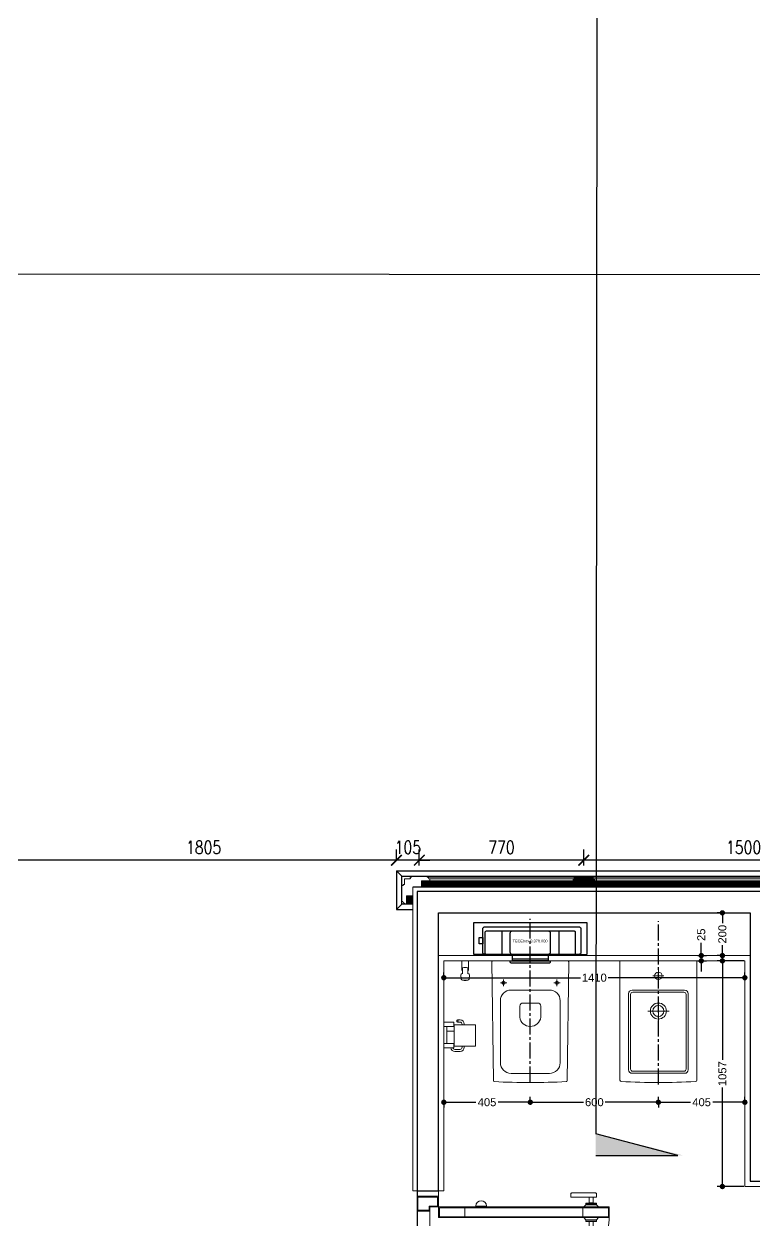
# Model space of a CAD drawing. Header units: inches. Extents: x -20583 to 399182, y -24453 to 525552.
# Drawn here: x 54573 to 57992, y 4810 to 10414 of the extents above; entities that cross this region are included whole.
import ezdxf

# ---------------------------------------------------------------- set-up
doc = ezdxf.new("R2010")
doc.units = ezdxf.units.IN
doc.header["$LTSCALE"] = 1000
doc.header["$MEASUREMENT"] = 0
doc.header["$PDMODE"] = 35
for name, pattern in [('ACAD_ISO04W100', [30, 24, -3, 0, -3]), ('CENTER', [2, 1.25, -0.25, 0.25, -0.25]), ('CENTER2', [1.125, 0.75, -0.125, 0.125, -0.125]), ('HIDDEN2', [0.1875, 0.125, -0.0625])]:
    doc.linetypes.add(name, pattern=pattern)
for name, color, linetype in [('8', 8, 'Continuous'), ('A-ANNO-TXT3', 252, 'Continuous'), ('A-DIM', 9, 'Continuous'), ('A-WALL', 7, 'Continuous'), ('Layer1', 1, 'Continuous'), ('P-SANITARY', 8, 'Continuous')]:
    doc.layers.add(name, color=color, linetype=linetype)
for name, color, linetype, lineweight in [('A-DOOR', 134, 'Continuous', 18), ('A-WALL-TILE', 8, 'Continuous', 9), ('CQ Marble', 6, 'Continuous', 0), ('CQ Sanitary', 253, 'Continuous', 0), ('Sanitary', 253, 'Continuous', 0), ('Wood treillis', 111, 'Continuous', 0)]:
    doc.layers.add(name, color=color, linetype=linetype, lineweight=lineweight)
doc.layers.add('Stone-GRG', color=7, linetype='Continuous', lineweight=0, true_color=0xfff2cc)
doc.styles.add('Annotative', font='arial.ttf')
doc.styles.get("Standard").update_dxf_attribs({"font": 'arial.ttf'})
doc.styles.add('ZZ-Dim All', font='romans.shx', dxfattribs={"width": 0.8})
doc.dimstyles.new('chester 25', dxfattribs={"dimscale": 0.25, "dimtxt": 150, "dimasz": 100, "dimexe": 100, "dimexo": 20, "dimgap": 40, "dimtad": 0, "dimdec": 0, "dimzin": 0, "dimdsep": 46, "dimtxsty": 'Standard', "dimblk": 'DOT', "dimcen": 100, "dimclrd": 1, "dimclre": 1, "dimclrt": 3, "dimadec": 0, "dimazin": 0, "dimtfac": 1, "dimtdec": 0, "dimtofl": 0, "dimtmove": 0, "dimatfit": 3, "dimfxl": 1, "dimtolj": 1, "dimtzin": 0, "dimlwd": -1, "dimarcsym": 0})
doc.dimstyles.new('DIM-100', dxfattribs={"dimscale": 50, "dimtxt": 1.25, "dimasz": 1, "dimexe": 1, "dimexo": 1, "dimgap": 0.6, "dimtad": 1, "dimdec": 0, "dimrnd": 5, "dimdsep": 46, "dimtxsty": 'ZZ-Dim All', "dimblk1": 'ARCHTICK', "dimblk2": 'ARCHTICK', "dimsah": 1, "dimcen": 1, "dimdle": 1, "dimclrd": 256, "dimclre": 8, "dimclrt": 256, "dimazin": 2, "dimtfac": 1, "dimtdec": 0, "dimtix": 1, "dimtmove": 2, "dimatfit": 2, "dimfxl": 0.1, "dimtolj": 1, "dimtzin": 0, "dimlwd": -1, "dimlwe": -1, "dimarcsym": 0})

# ---------------------------------------------------------------- blocks, each defined once
blk = doc.blocks.new('*U120')
for p, q in [((350, 1000), (350, 200)), ((400, 1000), (350, 1000)), ((350, 1000), (400, 1000)), ((354, 996), (354, 204)), ((354, 996), (396, 996)), ((396, 204), (396, 996)), ((400, 200), (400, 1000)), ((400, 1000), (400, 1000)), ((354, 876), (396, 876)), ((350, 200), (400, 200))]:
    blk.add_line(p, q)
at = {"color": 253, "linetype": 'HIDDEN2'}
for p, q in [((380, 160), (-380, 160)), ((-380, 100), (380, 100))]:
    blk.add_line(p, q, dxfattribs=at)
at = {"flags": 128}
for points in [[(396, 876), (354, 876), (354, 996), (396, 996)], [(396, 204), (354, 204), (354, 324), (396, 324)]]:
    blk.add_lwpolyline(points, close=True, dxfattribs=at)
for points in [[(305, 936), (305, 824, -0.414214), (301, 820), (289, 820, -0.414214), (285, 824), (285, 936, -0.414214), (289, 940), (301, 940, -0.414214)], [(445, 936), (445, 824, 0.414214), (449, 820), (461, 820, 0.414214), (465, 824), (465, 936, 0.414214), (461, 940), (449, 940, 0.414214)]]:
    blk.add_lwpolyline(points, format="xyb", close=True)
for points in [[(330.7, 925), (305, 925), (305, 905), (330.7, 905)], [(337, 940), (332, 940), (332, 890), (337, 890)], [(350, 950), (350, 880), (340, 890), (340, 940)], [(400, 950), (400, 880), (410, 890), (410, 940)], [(413, 940), (418, 940), (418, 890), (413, 890)], [(419.3, 925), (445, 925), (445, 905), (419.3, 905)], [(-450, 200), (-400, 200), (-400, 160), (-380, 160), (-380, 100), (-450, 100)], [(-446, 196), (-404, 196), (-404, 156), (-384, 156), (-384, 104), (-446, 104)], [(450, 200), (400, 200), (400, 160), (380, 160), (380, 100), (450, 100)], [(446, 196), (404, 196), (404, 156), (384, 156), (384, 104), (446, 104)]]:
    blk.add_lwpolyline(points, close=True)
at = {"linetype": 'CENTER', "ltscale": 0.4}
blk.add_arc((402.3, 199.4), 802.3, 93.7386, 179.9566, dxfattribs=at)
blk = doc.blocks.new('360x570 wc-flat-1')
for p, q in [((-144774.2, 73703.2), (-144743.9, 73703.2)), ((-144759, 73718.4), (-144759, 73688.1)), ((-144384.9, 73718.2), (-144674.9, 73718.2)), ((-144724.9, 73488.2), (-144724.9, 73668.2)), ((-144334.9, 73488.2), (-144334.9, 73668.2)), ((-144664.3, 73612.2), (-144664.3, 73544.2)), ((-144598.4, 73627.2), (-144649.3, 73627.2)), ((-144598.4, 73529.2), (-144649.3, 73529.2)), ((-144774.2, 73453.2), (-144743.9, 73453.2)), ((-144759, 73438.1), (-144759, 73468.4)), ((-144384.9, 73438.2), (-144674.9, 73438.2))]:
    blk.add_line(p, q)
at = {"flags": 128}
blk.add_lwpolyline([(-144861.8, 73402.2, 0.414214), (-144857.8, 73398.2), (-144856.8, 73398.2), (-144301.4, 73405.7), (-144300.2, 73405.7, 0.39943), (-144296.2, 73409.5, 0.026126), (-144296.2, 73746.9, 0.39943), (-144300.2, 73750.7), (-144301.4, 73750.7), (-144856.8, 73758.2), (-144857.8, 73758.2, 0.414214), (-144861.8, 73754.2)], format="xyb", close=True, dxfattribs=at)
for centre in [(-144759, 73703.2), (-144759, 73453.2)]:
    blk.add_circle(centre, 7.5)
for centre, radius, start, end in [((-144674.9, 73668.2), 50, 90, 180), ((-144384.9, 73668.2), 50, 0, 90), ((-144649.3, 73612.2), 15, 90, 180), ((-144603.6, 73578.2), 49.3, 276.0722, 83.9278), ((-144649.3, 73544.2), 15, 180, 270), ((-144674.9, 73488.2), 50, 180, 270), ((-144384.9, 73488.2), 50, 270, 0)]:
    blk.add_arc(centre, radius, start, end)
blk = doc.blocks.new('360x570 bidet-flat-1')
for p, q in [((-142282.1, 71838.4), (-142282.1, 72084.4)), ((-142272.1, 71841.4), (-142272.1, 72081.4)), ((-141909.1, 72101.4), (-142265.1, 72101.4)), ((-141912.1, 72091.4), (-142262.1, 72091.4)), ((-141902.1, 71841.4), (-141902.1, 72081.4)), ((-141892.1, 71838.4), (-141892.1, 72084.4)), ((-141909.1, 71821.4), (-142265.1, 71821.4)), ((-141912.1, 71831.4), (-142262.1, 71831.4))]:
    blk.add_line(p, q)
at = {"ltscale": 30}
for p, q in [((-142375, 71961.4), (-142323, 71961.4)), ((-142349, 71935.4), (-142349, 71987.4)), ((-142133.2, 71961.4), (-142233.2, 71961.4)), ((-142184, 71912.2), (-142184, 72011.6))]:
    blk.add_line(p, q, dxfattribs=at)
at = {"flags": 128}
blk.add_lwpolyline([(-142419, 71781.4), (-141860.6, 71781.4, 0.399035), (-141853.6, 71788.1, 0.026808), (-141853.6, 72134.8, 0.399035), (-141860.6, 72141.4), (-142419, 72141.4)], format="xyb", close=True, dxfattribs=at)
for centre, radius in [((-142349, 71961.4), 17.5), ((-142184, 71961.4), 37.5), ((-142184, 71961.4), 26)]:
    blk.add_circle(centre, radius)
for centre, radius, start, end in [((-142265.1, 72084.4), 17, 90, 180), ((-142262.1, 72081.4), 10, 90, 180), ((-141912.1, 72081.4), 10, 0, 90), ((-141909.1, 72084.4), 17, 0, 90), ((-142265.1, 71838.4), 17, 180, 270), ((-142262.1, 71841.4), 10, 180, 270), ((-141912.1, 71841.4), 10, 270, 0), ((-141909.1, 71838.4), 17, 270, 0)]:
    blk.add_arc(centre, radius, start, end)
blk = doc.blocks.new('_Dot')
at = {"color": 0, "linetype": 'ByBlock', "lineweight": -2}
blk.add_line((-0.5, 0), (-1, 0), dxfattribs=at)
at = {"color": 0, "linetype": 'ByBlock', "const_width": 0.5}
blk.add_lwpolyline([(-0.25, 0, 1), (0.25, 0, 1)], format="xyb", close=True, dxfattribs=at)
blk = doc.blocks.new('*D408')
at = {"layer": '8', "color": 1, "lineweight": -2, "transparency": 16777216}
for p, q in [((56539.3, 5950.5), (56539.3, 5970.6)), ((57949.3, 5950.6), (57949.3, 5970.6))]:
    blk.add_line(p, q, dxfattribs=at)
at = {"layer": '8', "color": 1, "transparency": 16777216}
for p, q in [((56564.3, 5945.6), (57180.2, 5945.6)), ((57924.3, 5945.6), (57308.5, 5945.6))]:
    blk.add_line(p, q, dxfattribs=at)
at = {"layer": 'Defpoints', "color": 0, "transparency": 16777216}
for p in [(56539.3, 5945.5), (57949.3, 5945.6, 0), (57949.3, 5945.6)]:
    blk.add_point(p, dxfattribs=at)
at = {"layer": '8', "color": 1, "transparency": 16777216, "xscale": 25, "yscale": 25, "zscale": 25, "rotation": 180}
blk.add_blockref('_Dot', (56539.3, 5945.6), dxfattribs=at)
at = {"layer": '8', "color": 1, "transparency": 16777216, "xscale": 25, "yscale": 25, "zscale": 25}
blk.add_blockref('_Dot', (57949.3, 5945.6), dxfattribs=at)
at = {"layer": '8', "color": 3, "transparency": 16777216, "insert": (57244.3, 5945.6), "char_height": 37.5, "attachment_point": 5}
blk.add_mtext('\\A1;1410', dxfattribs=at)
blk = doc.blocks.new('*D409')
at = {"layer": '8', "color": 1, "lineweight": -2, "transparency": 16777216}
for p, q in [((56944.3, 5367.1), (56944.3, 5387.1)), ((57544.3, 5367.1), (57544.3, 5387.1))]:
    blk.add_line(p, q, dxfattribs=at)
at = {"layer": '8', "color": 1, "transparency": 16777216}
for p, q in [((56969.3, 5362.1), (57192.9, 5362.1)), ((57519.3, 5362.1), (57295.8, 5362.1))]:
    blk.add_line(p, q, dxfattribs=at)
at = {"layer": 'Defpoints', "color": 0, "transparency": 16777216}
for p in [(56944.3, 5362.1), (57544.3, 5362.1), (57544.3, 5362.1)]:
    blk.add_point(p, dxfattribs=at)
at = {"layer": '8', "color": 1, "transparency": 16777216, "xscale": 25, "yscale": 25, "zscale": 25, "rotation": 180}
blk.add_blockref('_Dot', (56944.3, 5362.1), dxfattribs=at)
at = {"layer": '8', "color": 1, "transparency": 16777216, "xscale": 25, "yscale": 25, "zscale": 25}
blk.add_blockref('_Dot', (57544.3, 5362.1), dxfattribs=at)
at = {"layer": '8', "color": 3, "transparency": 16777216, "insert": (57244.3, 5362.1), "char_height": 37.5, "attachment_point": 5}
blk.add_mtext('\\A1;600', dxfattribs=at)
blk = doc.blocks.new('WC paper holder')
at = {"layer": 'CQ Sanitary'}
for p, q in [((9823.6, 5747.5, 0), (9811.1, 5747.5, 0)), ((9823.6, 5737.5, 0), (9811.1, 5737.5, 0)), ((9833.6, 5725, 0), (9833.6, 5727.7, 0)), ((9843.6, 5725, 0), (9843.6, 5727.9, 0)), ((9761.7, 5694.4, 0), (9796.6, 5694.4, 0)), ((9823.6, 5610, 0), (9799.6, 5610, 0)), ((9833.6, 5619.7, 0), (9833.6, 5625, 0)), ((9843.6, 5619.7, 0), (9843.6, 5625, 0)), ((9823.6, 5600, 0), (9799.6, 5600, 0))]:
    blk.add_line(p, q, dxfattribs=at)
at = {"layer": 'CQ Sanitary', "elevation": 0}
for points in [[(9794.6, 5717.3), (9747.6, 5717.3), (9747.6, 5736.8), (9794.6, 5736.8)], [(9796.6, 5625), (9896.6, 5625), (9896.6, 5725), (9796.6, 5725)], [(9794.6, 5636.7), (9747.6, 5636.7), (9747.6, 5617.2), (9794.6, 5617.2)]]:
    blk.add_lwpolyline(points, close=True, dxfattribs=at)
for points in [[(9761.7, 5717.3), (9761.7, 5636.7)], [(9761.7, 5717.3), (9761.7, 5715.3)]]:
    blk.add_lwpolyline(points, dxfattribs=at)
at = {"layer": 'CQ Sanitary'}
for centre, radius, start, end in [((9823.6, 5727.5, 0), 20, 0, 90), ((9823.6, 5727.5, 0), 10, 0, 90), ((9799.6, 5620, 0), 20, 188.1629, 270), ((9799.6, 5620, 0), 10, 196.4976, 270), ((9823.6, 5620, 0), 10, 270, 0), ((9823.6, 5620, 0), 20, 270, 0)]:
    blk.add_arc(centre, radius, start, end, dxfattribs=at)
blk.add_ellipse((9811.1, 5742.5, 0), major_axis=(0, 5), ratio=0.599997, dxfattribs=at)
blk = doc.blocks.new('*D397')
at = {"layer": '8', "color": 1, "lineweight": -2, "transparency": 16777216}
for p, q in [((56944.3, 5367.1), (56944.3, 5387.1)), ((56539.4, 5357.1), (56539.4, 5337.1))]:
    blk.add_line(p, q, dxfattribs=at)
at = {"layer": '8', "color": 1, "transparency": 16777216}
for p, q in [((56564.4, 5362.1), (56689.5, 5362.1)), ((56919.3, 5362.1), (56794.2, 5362.1))]:
    blk.add_line(p, q, dxfattribs=at)
at = {"layer": 'Defpoints', "color": 0, "transparency": 16777216}
for p in [(56539.4, 5362.1, 0), (56539.4, 5362.1), (56944.3, 5362.1, 0)]:
    blk.add_point(p, dxfattribs=at)
at = {"layer": '8', "color": 1, "transparency": 16777216, "xscale": 25, "yscale": 25, "zscale": 25, "rotation": 180}
blk.add_blockref('_Dot', (56539.4, 5362.1), dxfattribs=at)
at = {"layer": '8', "color": 1, "transparency": 16777216, "xscale": 25, "yscale": 25, "zscale": 25}
blk.add_blockref('_Dot', (56944.3, 5362.1), dxfattribs=at)
at = {"layer": '8', "color": 3, "transparency": 16777216, "insert": (56741.8, 5362.1), "char_height": 37.5, "attachment_point": 5}
blk.add_mtext('\\A1;405', dxfattribs=at)
blk = doc.blocks.new('*D417')
at = {"layer": '8', "color": 1, "lineweight": -2, "transparency": 16777216}
for p, q in [((57844.8, 6249.5), (57819.1, 6249.5)), ((57844.8, 6049.4), (57819.1, 6049.4))]:
    blk.add_line(p, q, dxfattribs=at)
at = {"layer": '8', "color": 1, "transparency": 16777216}
for p, q in [((57844.1, 6224.5), (57844.1, 6201.2)), ((57844.1, 6074.4), (57844.1, 6097.8))]:
    blk.add_line(p, q, dxfattribs=at)
at = {"layer": 'Defpoints', "color": 0, "transparency": 16777216}
for p in [(57844.1, 6249.5), (57849.8, 6249.5, 0), (57849.8, 6049.4, 0)]:
    blk.add_point(p, dxfattribs=at)
at = {"layer": '8', "color": 1, "transparency": 16777216, "xscale": 25, "yscale": 25, "zscale": 25}
for p, rotation in [((57844.1, 6249.5), 90), ((57844.1, 6049.4), 270)]:
    blk.add_blockref('_Dot', p, dxfattribs=dict(at, rotation=rotation))
at = {"layer": '8', "color": 3, "transparency": 16777216, "insert": (57844.1, 6149.5), "char_height": 37.5, "attachment_point": 5, "rotation": 90}
blk.add_mtext('\\A1;200', dxfattribs=at)
blk = doc.blocks.new('HG-bidette ablution spray 32129000 top')
at = {"color": 0, "linetype": 'Continuous'}
for points in [[(-58.3, -15.5), (-73.3, -15.5), (-73.3, -58.8, 0.230942), (-70.3, -65)], [(-58.3, -46.2, 0.078892), (-69.6, -48, 0.156844), (-70.3, -48.8), (-70.3, -74.4)], [(-58.3, -15.5), (-43.3, -15.5), (-43.3, -58.8, -0.230942), (-46.3, -65)], [(-58.3, -46.2, -0.078892), (-47, -48, -0.156844), (-46.3, -48.8), (-46.3, -74.4)], [(-58.3, -106.6, -0.081202), (-73.9, -104.1, -0.215294), (-76.3, -101.6), (-78.2, -80.3, -0.311261), (-75, -76), (-75, -76, -0.06943), (-69.7, -74.3), (-69.7, -74.3)], [(-76.9, -94.9), (-76.4, -101.9, 0.258672), (-73.9, -104.7, 0.081315), (-58.3, -107.2, 0.081315)], [(-58.3, -106.6, 0.081202), (-42.7, -104.1, 0.215294), (-40.3, -101.6), (-38.4, -80.3, 0.311261), (-41.6, -76), (-41.6, -76, 0.06943), (-46.9, -74.3), (-46.9, -74.3)], [(-39.7, -94.9), (-40.3, -101.9, -0.258672), (-42.7, -104.7, -0.081315), (-58.3, -107.2, -0.081315)]]:
    blk.add_lwpolyline(points, format="xyb", dxfattribs=at)
blk = doc.blocks.new('TECEbox')
for p, q in [((4538.6, -203.9), (4538.6, -313.9)), ((4806.4, -203.9), (4806.4, -313.9)), ((4467, -313.9), (4407.5, -313.9)), ((4589, -333.9), (4756, -333.9)), ((4900, -313.9), (4937.5, -313.9))]:
    blk.add_line(p, q)
blk.add_lwpolyline([(4407.5, -313.9), (4407.5, -163.9), (4937.5, -163.9), (4937.5, -313.9)])
for points in [[(4450.3, -303.9), (4450.3, -193.9, -0.414214), (4460.3, -183.9), (4900, -183.9, -0.414214), (4910, -193.9), (4910, -303.9, -0.414214), (4900, -313.9), (4460.3, -313.9, -0.414214)], [(4467, -203.9), (4878.1, -203.9, -0.414214), (4883.1, -208.9), (4883.1, -308.9, -0.414214), (4878.1, -313.9), (4467, -313.9, -0.414214), (4462, -308.9), (4462, -208.9, -0.414214)], [(4589, -203.9), (4756, -203.9, -0.414214), (4766, -213.9), (4766, -303.9, -0.414214), (4756, -313.9), (4589, -313.9, -0.414214), (4579, -303.9), (4579, -213.9, -0.414214)], [(4579, -349.9), (4579, -343.9), (4766, -343.9), (4766, -349.9, -0.414214), (4762, -353.9), (4583, -353.9, -0.414214)]]:
    blk.add_lwpolyline(points, format="xyb", close=True)
for points in [[(4433.3, -235.1), (4450.3, -235.1), (4450.3, -264.6), (4433.3, -264.6)], [(4589, -313.9), (4756, -313.9), (4756, -343.9), (4589, -343.9)]]:
    blk.add_lwpolyline(points, close=True)
at = {"insert": (4572.9, -244.6), "char_height": 13, "attachment_point": 1, "style": 'Annotative'}
blk.add_mtext_dynamic_manual_height_columns('\\pxqc,t9;TECEbox 9.370.000', width=197.506, gutter_width=12.5, heights=[0], dxfattribs=at)
blk = doc.blocks.new('*D401')
at = {"layer": '8', "color": 1, "lineweight": -2, "transparency": 16777216}
for p, q in [((57949.3, 5367.1), (57949.3, 5387.1)), ((57544.3, 5357.1), (57544.3, 5337.1))]:
    blk.add_line(p, q, dxfattribs=at)
at = {"layer": '8', "color": 1, "transparency": 16777216}
for p, q in [((57569.3, 5362.1), (57694.5, 5362.1)), ((57924.3, 5362.1), (57799.2, 5362.1))]:
    blk.add_line(p, q, dxfattribs=at)
at = {"layer": 'Defpoints', "color": 0, "transparency": 16777216}
for p in [(57544.3, 5362.1, 0), (57544.3, 5362.1), (57949.3, 5362.1, 0)]:
    blk.add_point(p, dxfattribs=at)
at = {"layer": '8', "color": 1, "transparency": 16777216, "xscale": 25, "yscale": 25, "zscale": 25, "rotation": 180}
blk.add_blockref('_Dot', (57544.3, 5362.1), dxfattribs=at)
at = {"layer": '8', "color": 1, "transparency": 16777216, "xscale": 25, "yscale": 25, "zscale": 25}
blk.add_blockref('_Dot', (57949.3, 5362.1), dxfattribs=at)
at = {"layer": '8', "color": 3, "transparency": 16777216, "insert": (57746.8, 5362.1), "char_height": 37.5, "attachment_point": 5}
blk.add_mtext('\\A1;405', dxfattribs=at)
blk = doc.blocks.new('*D424')
at = {"layer": '8', "color": 1, "lineweight": -2, "transparency": 16777216}
for p, q in [((57944.3, 6024.5), (57819.1, 6024.5)), ((57944.3, 4967.3), (57819.1, 4967.3))]:
    blk.add_line(p, q, dxfattribs=at)
at = {"layer": '8', "color": 1, "transparency": 16777216}
for p, q in [((57844.1, 5999.5), (57844.1, 5560.1)), ((57844.1, 4992.3), (57844.1, 5431.6))]:
    blk.add_line(p, q, dxfattribs=at)
at = {"layer": 'Defpoints', "color": 0, "transparency": 16777216}
for p in [(57844.1, 6024.5), (57949.3, 6024.5, 0), (57949.3, 4967.3, 0)]:
    blk.add_point(p, dxfattribs=at)
at = {"layer": '8', "color": 1, "transparency": 16777216, "xscale": 25, "yscale": 25, "zscale": 25}
for p, rotation in [((57844.1, 6024.5), 90), ((57844.1, 4967.3), 270)]:
    blk.add_blockref('_Dot', p, dxfattribs=dict(at, rotation=rotation))
at = {"layer": '8', "color": 3, "transparency": 16777216, "insert": (57844.1, 5495.9), "char_height": 37.5, "attachment_point": 5, "rotation": 90}
blk.add_mtext('\\A1;1057', dxfattribs=at)
blk = doc.blocks.new('*D403')
at = {"layer": '8', "color": 1, "transparency": 16777216}
for p, q in [((57745.3, 6074.4), (57745.3, 6109.4)), ((57745.3, 5999.5), (57745.3, 5974.5))]:
    blk.add_line(p, q, dxfattribs=at)
at = {"layer": '8', "color": 1, "lineweight": -2, "transparency": 16777216}
for p, q in [((57728.7, 6049.4), (57770.3, 6049.4)), ((57728.7, 6024.5), (57770.3, 6024.5))]:
    blk.add_line(p, q, dxfattribs=at)
at = {"layer": 'Defpoints', "color": 0, "transparency": 16777216}
for p in [(57723.7, 6049.4, 0), (57723.7, 6024.5), (57745.3, 6024.5)]:
    blk.add_point(p, dxfattribs=at)
at = {"layer": '8', "color": 1, "transparency": 16777216, "xscale": 25, "yscale": 25, "zscale": 25}
for p, rotation in [((57745.3, 6049.4), 270), ((57745.3, 6024.5), 90)]:
    blk.add_blockref('_Dot', p, dxfattribs=dict(at, rotation=rotation))
at = {"layer": '8', "color": 3, "transparency": 16777216, "insert": (57745.3, 6146.8), "char_height": 37.5, "attachment_point": 5, "rotation": 90}
blk.add_mtext('\\A1;25', dxfattribs=at)
blk = doc.blocks.new('A$Caa2408ac')
at = {"layer": 'Wood treillis', "color": 0, "lineweight": -2}
for p, q in [((5, 151.1), (0, 151.1)), ((0, 151.1), (0, 141.1)), ((0, 141.1), (40, 141.1)), ((87.5, 163.6), (12.5, 163.6)), ((12.5, 163.6), (12.5, 158.6)), ((40, 141.1), (40, 111.9)), ((87.5, 158.6), (87.5, 163.6)), ((100, 151.1), (95, 151.1)), ((119.3, 151.1), (100, 151.1)), ((100, 151.1), (100, 151.1)), ((119.3, 151.1), (119.3, 131.8)), ((119.3, 131.8), (119.3, 131.8)), ((119.3, 131.8), (119.3, 126.8)), ((126.8, 119.3), (131.8, 119.3)), ((131.8, 119.3), (131.8, 44.3)), ((40, 111.9), (80.1, 111.9)), ((80.1, 71.8), (80.1, 111.9)), ((109.3, 71.8), (80.1, 71.8)), ((109.3, 31.8), (109.3, 71.8)), ((119.3, 31.8), (109.3, 31.8)), ((119.3, 36.8), (119.3, 31.8)), ((131.8, 44.3), (126.8, 44.3))]:
    blk.add_line(p, q, dxfattribs=at)
for centre, start, end in [((12.5, 151.1), 90, 180), ((87.5, 151.1), 360, 90), ((119.3, 119.3), 360, 90), ((119.3, 44.3), 270, 0)]:
    blk.add_arc(centre, 7.5, start, end, dxfattribs=at)
blk = doc.blocks.new('A$C034da7a2')
at = {"layer": 'Wood treillis', "color": 0, "lineweight": -2, "elevation": 0}
for points in [[(50, 51.7), (12.5, 51.7), (12.5, 46.7, 0.414214), (5, 39.2), (0, 39.2), (0, 29.2), (40, 29.2), (40, 0), (50, 0)], [(50, 51.7), (87.5, 51.7), (87.5, 46.7, -0.414214), (95, 39.2), (100, 39.2), (100, 29.2), (60, 29.2), (60, 0), (50, 0)]]:
    blk.add_lwpolyline(points, format="xyb", dxfattribs=at)
blk = doc.blocks.new('_ARCHTICK')
at = {"color": 0, "linetype": 'ByBlock', "const_width": 0.15}
blk.add_lwpolyline([(-0.5, -0.5), (0.5, 0.5)], dxfattribs=at)
blk = doc.blocks.new('*D431')
at = {"layer": 'A-DIM', "color": 8, "linetype": 'HIDDEN2', "transparency": 16777216}
for p, q in [((57194.5, 6471.3), (57194.5, 6546.1)), ((58692.8, 6471.3), (58692.8, 6546.1))]:
    blk.add_line(p, q, dxfattribs=at)
at = {"layer": 'A-DIM', "transparency": 16777216}
blk.add_line((58742.8, 6496.1), (57144.5, 6496.1), dxfattribs=at)
at = {"layer": 'Defpoints', "color": 0, "transparency": 16777216}
for p in [(57194.5, 6496.1), (57194.5, 6421.3), (58692.8, 6421.3, 0)]:
    blk.add_point(p, dxfattribs=at)
at = {"layer": 'A-DIM', "transparency": 16777216, "xscale": 50, "yscale": 50, "zscale": 50, "rotation": 180}
blk.add_blockref('_ARCHTICK', (57194.5, 6496.1), dxfattribs=at)
at = {"layer": 'A-DIM', "transparency": 16777216, "xscale": 50, "yscale": 50, "zscale": 50}
blk.add_blockref('_ARCHTICK', (58692.8, 6496.1), dxfattribs=at)
at = {"layer": 'A-DIM', "color": 3, "transparency": 16777216, "insert": (57943.6, 6556.1), "char_height": 60, "attachment_point": 5, "style": 'ZZ-Dim All'}
blk.add_mtext('\\A1;1500', dxfattribs=at)
blk = doc.blocks.new('*D432')
at = {"layer": 'A-DIM', "color": 8, "linetype": 'HIDDEN2', "transparency": 16777216}
for p, q in [((56424.5, 6471.2), (56424.5, 6546.1)), ((57194.5, 6471.3), (57194.5, 6546.1))]:
    blk.add_line(p, q, dxfattribs=at)
at = {"layer": 'A-DIM', "transparency": 16777216}
blk.add_line((57244.5, 6496.1), (56374.5, 6496.1), dxfattribs=at)
at = {"layer": 'Defpoints', "color": 0, "transparency": 16777216}
for p in [(56424.5, 6496.1), (56424.5, 6421.2), (57194.5, 6421.3)]:
    blk.add_point(p, dxfattribs=at)
at = {"layer": 'A-DIM', "transparency": 16777216, "xscale": 50, "yscale": 50, "zscale": 50, "rotation": 180}
blk.add_blockref('_ARCHTICK', (56424.5, 6496.1), dxfattribs=at)
at = {"layer": 'A-DIM', "transparency": 16777216, "xscale": 50, "yscale": 50, "zscale": 50}
blk.add_blockref('_ARCHTICK', (57194.5, 6496.1), dxfattribs=at)
at = {"layer": 'A-DIM', "color": 3, "transparency": 16777216, "insert": (56809.5, 6556.1), "char_height": 60, "attachment_point": 5, "style": 'ZZ-Dim All'}
blk.add_mtext('\\A1;770', dxfattribs=at)
blk = doc.blocks.new('*D433')
at = {"layer": 'A-DIM', "color": 8, "linetype": 'HIDDEN2', "transparency": 16777216}
for p, q in [((56317.7, 6496.2), (56317.7, 6546.1)), ((56424.5, 6471.2), (56424.5, 6546.1))]:
    blk.add_line(p, q, dxfattribs=at)
at = {"layer": 'A-DIM', "transparency": 16777216}
for p, q in [((56317.7, 6496.1), (56267.7, 6496.1)), ((56424.5, 6496.1), (56317.7, 6496.1)), ((56424.5, 6496.1), (56474.5, 6496.1))]:
    blk.add_line(p, q, dxfattribs=at)
at = {"layer": 'Defpoints', "color": 0, "transparency": 16777216}
for p in [(56317.7, 6496.1), (56317.7, 6446.2), (56424.5, 6421.2)]:
    blk.add_point(p, dxfattribs=at)
at = {"layer": 'A-DIM', "transparency": 16777216, "xscale": 50, "yscale": 50, "zscale": 50}
blk.add_blockref('_ARCHTICK', (56317.7, 6496.1), dxfattribs=at)
at = {"layer": 'A-DIM', "transparency": 16777216, "xscale": 50, "yscale": 50, "zscale": 50, "rotation": 180}
blk.add_blockref('_ARCHTICK', (56424.5, 6496.1), dxfattribs=at)
at = {"layer": 'A-DIM', "color": 3, "transparency": 16777216, "insert": (56371.1, 6556.1), "char_height": 60, "attachment_point": 5, "style": 'ZZ-Dim All'}
blk.add_mtext('\\A1;105', dxfattribs=at)
blk = doc.blocks.new('*D434')
at = {"layer": 'A-DIM', "color": 8, "linetype": 'HIDDEN2', "transparency": 16777216}
for p, q in [((54511.1, 6496.2), (54511.1, 6546.1)), ((56317.7, 6496.2), (56317.7, 6546.1))]:
    blk.add_line(p, q, dxfattribs=at)
at = {"layer": 'A-DIM', "transparency": 16777216}
blk.add_line((56367.7, 6496.1), (54461.1, 6496.1), dxfattribs=at)
at = {"layer": 'Defpoints', "color": 0, "transparency": 16777216}
for p in [(54511.1, 6496.1), (54511.1, 6446.2), (56317.7, 6446.2)]:
    blk.add_point(p, dxfattribs=at)
at = {"layer": 'A-DIM', "transparency": 16777216, "xscale": 50, "yscale": 50, "zscale": 50, "rotation": 180}
blk.add_blockref('_ARCHTICK', (54511.1, 6496.1), dxfattribs=at)
at = {"layer": 'A-DIM', "transparency": 16777216, "xscale": 50, "yscale": 50, "zscale": 50}
blk.add_blockref('_ARCHTICK', (56317.7, 6496.1), dxfattribs=at)
at = {"layer": 'A-DIM', "color": 3, "transparency": 16777216, "insert": (55414.4, 6556.1), "char_height": 60, "attachment_point": 5, "style": 'ZZ-Dim All'}
blk.add_mtext('\\A1;1805', dxfattribs=at)

msp = doc.modelspace()

# ---------------------------------------------------------------- hatches: boundary and pattern name
at = {"layer": 'Layer1'}
msp.add_hatch(color=256, dxfattribs=at).paths.add_polyline_path([(57659.2, 5113.4), (57251.2, 5214.6), (57251.2, 5113.4)])
at = {"layer": 'Stone-GRG', "lineweight": 0}
h = msp.add_hatch(dxfattribs=at)
h.set_pattern_fill('ANSI31', color=253, scale=20)
h.set_pattern_definition([(45, (46791.7163, 0), (-1.76776695, 1.76776695), [])])
edge = h.paths.add_edge_path()
edge.add_line((59537.6, 7928.6), (59537.6, 7966.1))
edge.add_line((59537.6, 7966.1), (59542.6, 7966.1))
edge.add_arc((59550.1, 7966.1), 7.5, 90.0004, 180.0004, ccw=False)
edge.add_line((59550.1, 7973.6), (59550.1, 7978.6))
edge.add_line((59550.1, 7978.6), (59560.1, 7978.6))
edge.add_line((59560.1, 7978.6), (59560.1, 7938.6))
edge.add_line((59560.1, 7938.6), (59589.3, 7938.6))
edge.add_line((59589.3, 7938.6), (59589.3, 7928.6))
edge = h.paths.add_edge_path()
edge.add_line((59537.6, 7928.6), (59537.6, 7891.1))
edge.add_line((59537.6, 7891.1), (59542.6, 7891.1))
edge.add_arc((59550.1, 7891.1), 7.5, 179.9996, 269.9996)
edge.add_line((59550.1, 7883.6), (59550.1, 7878.6))
edge.add_line((59550.1, 7878.6), (59560.1, 7878.6))
edge.add_line((59560.1, 7878.6), (59560.1, 7918.6))
edge.add_line((59560.1, 7918.6), (59589.3, 7918.6))
edge.add_line((59589.3, 7918.6), (59589.3, 7928.6))
h.paths.add_polyline_path([(59560.1, 6506.1), (59589.3, 6506.1), (59589.3, 7918.6), (59560.1, 7918.6)])
edge = h.paths.add_edge_path()
edge.add_line((59452.8, 6369.5), (59452.8, 6398.8))
edge.add_line((59452.8, 6398.8), (59412.8, 6398.8))
edge.add_line((59412.8, 6398.8), (59412.8, 6408.8))
edge.add_line((59412.8, 6408.8), (59417.8, 6408.8))
edge.add_arc((59425.3, 6408.8), 7.5, 90, 180, ccw=False)
edge.add_line((59425.3, 6416.3), (59425.3, 6421.3))
edge.add_line((59425.3, 6421.3), (59500.3, 6421.3))
edge.add_line((59500.3, 6421.3), (59500.3, 6416.3))
edge.add_arc((59500.3, 6408.8), 7.5, 0, 90, ccw=False)
edge.add_line((59507.8, 6408.8), (59512.8, 6408.8))
edge.add_line((59512.8, 6408.8), (59550.1, 6408.8))
edge.add_line((59550.1, 6408.8), (59550.1, 6446.1))
edge.add_line((59550.1, 6446.1), (59550.1, 6451.1))
edge.add_arc((59550.1, 6458.6), 7.5, 180.0004, 270.0004, ccw=False)
edge.add_line((59542.6, 6458.6), (59537.6, 6458.6))
edge.add_line((59537.6, 6458.6), (59537.6, 6533.6))
edge.add_line((59537.6, 6533.6), (59542.6, 6533.6))
edge.add_arc((59550.1, 6533.6), 7.5, 90.0004, 180.0004, ccw=False)
edge.add_line((59550.1, 6541.1), (59550.1, 6546.1))
edge.add_line((59550.1, 6546.1), (59560.1, 6546.1))
edge.add_line((59560.1, 6546.1), (59560.1, 6506.1))
edge.add_line((59560.1, 6506.1), (59589.3, 6506.1))
edge = h.paths.add_edge_path()
edge.add_line((59452.8, 6369.5), (59589.3, 6369.5))
edge = h.paths.add_edge_path()
edge.add_line((59589.3, 6369.5), (59589.3, 6506.1))
h.paths.add_polyline_path([(59452.8, 6369.5), (58702.8, 6369.5), (58702.8, 6398.8), (59452.8, 6398.8)])
edge = h.paths.add_edge_path()
edge.add_line((58692.8, 6421.3), (58730.3, 6421.3))
edge.add_line((58730.3, 6421.3), (58730.3, 6416.3))
edge.add_arc((58730.3, 6408.8), 7.5, 0.0004, 90.0004, ccw=False)
edge.add_line((58737.8, 6408.8), (58742.8, 6408.8))
edge.add_line((58742.8, 6408.8), (58742.8, 6398.8))
edge.add_line((58742.8, 6398.8), (58702.8, 6398.8))
edge.add_line((58702.8, 6398.8), (58702.8, 6369.5))
edge.add_line((58702.8, 6369.5), (58692.8, 6369.5))
edge = h.paths.add_edge_path()
edge.add_line((58692.8, 6421.3), (58655.3, 6421.3))
edge.add_line((58655.3, 6421.3), (58655.3, 6416.3))
edge.add_arc((58655.3, 6408.8), 7.5, 89.9996, 179.9996)
edge.add_line((58647.8, 6408.8), (58642.8, 6408.8))
edge.add_line((58642.8, 6408.8), (58642.8, 6398.8))
edge.add_line((58642.8, 6398.8), (58682.8, 6398.8))
edge.add_line((58682.8, 6398.8), (58682.8, 6369.5))
edge.add_line((58682.8, 6369.5), (58692.8, 6369.5))
h.paths.add_polyline_path([(57204.5, 6369.5), (58682.8, 6369.5), (58682.8, 6398.8), (57204.5, 6398.8)])
edge = h.paths.add_edge_path()
edge.add_line((57194.5, 6421.3), (57157, 6421.3))
edge.add_line((57157, 6421.3), (57157, 6416.3))
edge.add_arc((57157, 6408.8), 7.5, 89.9996, 179.9996)
edge.add_line((57149.5, 6408.8), (57144.5, 6408.8))
edge.add_line((57144.5, 6408.8), (57144.5, 6398.8))
edge.add_line((57144.5, 6398.8), (57184.5, 6398.8))
edge.add_line((57184.5, 6398.8), (57184.5, 6369.5))
edge.add_line((57184.5, 6369.5), (57194.5, 6369.5))
edge = h.paths.add_edge_path()
edge.add_line((57194.5, 6421.3), (57232, 6421.3))
edge.add_line((57232, 6421.3), (57232, 6416.3))
edge.add_arc((57232, 6408.8), 7.5, 0.0004, 90.0004, ccw=False)
edge.add_line((57239.5, 6408.8), (57244.5, 6408.8))
edge.add_line((57244.5, 6408.8), (57244.5, 6398.8))
edge.add_line((57244.5, 6398.8), (57204.5, 6398.8))
edge.add_line((57204.5, 6398.8), (57204.5, 6369.5))
edge.add_line((57204.5, 6369.5), (57194.5, 6369.5))
h.paths.add_polyline_path([(56434.5, 6369.5), (57184.5, 6369.5), (57184.5, 6398.8), (56434.5, 6398.8)])
edge = h.paths.add_edge_path()
edge.add_line((56434.5, 6369.5), (56394.4, 6369.5))
edge = h.paths.add_edge_path()
edge.add_line((56355.2, 6408.7), (56374.5, 6408.7))
edge = h.paths.add_edge_path()
edge.add_line((56374.5, 6408.7), (56379.5, 6408.7))
edge = h.paths.add_edge_path()
edge.add_arc((56387, 6408.7), 7.5, 90, 180)
edge = h.paths.add_edge_path()
edge.add_line((56387, 6416.2), (56387, 6421.2))
edge = h.paths.add_edge_path()
edge.add_line((56387, 6421.2), (56462, 6421.2))
edge = h.paths.add_edge_path()
edge.add_line((56462, 6421.2), (56462, 6416.2))
edge = h.paths.add_edge_path()
edge.add_arc((56462, 6408.7), 7.5, 360, 450)
edge = h.paths.add_edge_path()
edge.add_line((56469.5, 6408.7), (56474.5, 6408.7))
edge = h.paths.add_edge_path()
edge.add_line((56474.5, 6408.7), (56474.5, 6398.7))
edge = h.paths.add_edge_path()
edge.add_line((56474.5, 6398.7), (56434.5, 6398.7))
edge = h.paths.add_edge_path()
edge.add_line((56434.5, 6398.7), (56434.5, 6369.5))
edge = h.paths.add_edge_path()
edge.add_line((56355.2, 6408.7), (56355.2, 6389.4))
edge = h.paths.add_edge_path()
edge.add_line((56355.2, 6389.4), (56355.2, 6384.4))
edge = h.paths.add_edge_path()
edge.add_arc((56355.2, 6376.9), 7.5, 90, 180)
edge = h.paths.add_edge_path()
edge.add_line((56347.7, 6376.9), (56342.7, 6376.9))
edge = h.paths.add_edge_path()
edge.add_line((56342.7, 6376.9), (56342.7, 6301.9))
edge = h.paths.add_edge_path()
edge.add_line((56342.7, 6301.9), (56347.7, 6301.9))
edge = h.paths.add_edge_path()
edge.add_arc((56355.2, 6301.9), 7.5, 180, 270)
edge = h.paths.add_edge_path()
edge.add_line((56355.2, 6294.4), (56355.2, 6289.4))
edge = h.paths.add_edge_path()
edge.add_line((56355.2, 6289.4), (56365.2, 6289.4))
edge = h.paths.add_edge_path()
edge.add_line((56365.2, 6289.4), (56365.2, 6329.4))
edge = h.paths.add_edge_path()
edge.add_line((56365.2, 6329.4), (56394.4, 6329.4))
edge = h.paths.add_edge_path()
edge.add_line((56394.4, 6329.4), (56394.4, 6369.5))
at = {"layer": 'Stone-GRG'}
h = msp.add_hatch(dxfattribs=at)
h.set_pattern_fill('ANSI31', color=253, scale=20)
h.paths.add_polyline_path([(56394.3, 6329.4), (56365.2, 6329.4), (56365.2, 6289.4), (56394.3, 6289.4)])

# ---------------------------------------------------------------- linework, layer by layer
at = {"layer": '8'}
for p, q in [((56317.7, 6446.2, 0), (59512.6, 6446.2, 0)), ((56342.7, 6421.2, 0), (56317.7, 6446.2, 0)), ((56317.7, 6446.2, 0), (56317.7, 6264.4, 0)), ((56342.7, 6421.2, 0), (59537.6, 6421.2, 0)), ((56342.7, 6289.4, 0), (56342.7, 6421.2, 0)), ((56342.7, 6289.4, 0), (56317.7, 6264.4, 0)), ((56394.3, 6289.4, 0), (56342.7, 6289.4, 0)), ((56317.7, 6264.4, 0), (56394.3, 6264.4, 0))]:
    msp.add_line(p, q, dxfattribs=at)
at = {"layer": '8', "color": 1, "elevation": 0}
for points in [[(57289.4, 1649.5), (54414.4, 1649.6), (54414.4, 6349.5), (49889.3, 6349.5), (49889.3, 12344.5), (59789.3, 12344.5), (59789.3, 6349.5), (56414.3, 6349.5), (56414.3, 3040.9), (57289.4, 3040.9), (57289.4, 1649.5)], [(59589.3, 9914.4), (59589.3, 6369.5), (56394.3, 6369.5)]]:
    msp.add_lwpolyline(points, dxfattribs=at)
at = {"layer": 'A-ANNO-TXT3', "linetype": 'CENTER2', "ltscale": 0.1}
for p, q in [((56944.3, 5454.5, 0), (56944.3, 6221.1, 0)), ((57544.3, 5444.5, 0), (57544.3, 6211.1, 0))]:
    msp.add_line(p, q, dxfattribs=at)
at = {"layer": 'A-DOOR', "elevation": 0}
msp.add_lwpolyline([(56414.4, 4921.9), (56514.4, 4921.9), (56514.4, 4946.9), (56414.4, 4946.9)], close=True, dxfattribs=at)
msp.add_lwpolyline([(56739.4, 4876), (56689.4, 4876, -1)], format="xyb", close=True, dxfattribs=at)
at = {"layer": 'A-WALL', "elevation": 0}
msp.add_lwpolyline([(60131, 8586), (60139.3, 9914.6), (59789.3, 9914.6), (59789.3, 6349.5), (56414.3, 6349.5), (56414.3, 6349.5), (56414.3, 6349.5), (56414.3, 6149.5), (56414.3, 6149.5), (56414.4, 4947), (56514.4, 4947), (56514.3, 6249.5), (57974.3, 6249.5), (57974.3, 4992.3), (58074.3, 4992.3), (58074.3, 6249.5), (59789.3, 6249.5), (59789.4, 4944.6), (60139.4, 4944.6), (60139.3, 6249.6)], close=True, dxfattribs=at)
at = {"layer": 'A-WALL-TILE', "lineweight": 0, "elevation": 0}
msp.add_lwpolyline([(60139.3, 9934.6), (59769.3, 9934.6), (59769.3, 6369.5), (56394.3, 6369.5), (56394.3, 4947), (56414.4, 4946.9)], dxfattribs=at)
at = {"layer": 'CQ Marble'}
msp.add_line((57974.3, 6049.4, 0), (56514.3, 6049.4, 0), dxfattribs=at)
at = {"layer": 'CQ Marble', "elevation": 0}
msp.add_lwpolyline([(56514.4, 4947), (56539.4, 4946.9), (56539.3, 6024.4), (57949.3, 6024.5), (57949.3, 4967.3), (58099.3, 4967.3), (58099.3, 6224.5), (59764.3, 6224.5), (59764.4, 4919.6), (59889.4, 4919.6)], dxfattribs=at)
at = {"layer": 'Layer1', "linetype": 'ACAD_ISO04W100', "ltscale": 10}
for p, q in [((57258.8, 13504.4, 0), (57251.2, 5214.6, 0)), ((61091.4, 9237.6, 0), (48122, 9245.2, 0))]:
    msp.add_line(p, q, dxfattribs=at)
at = {"layer": 'Layer1'}
for p, q in [((57634.7, 5113.4, 0), (57251.2, 5214.6, 0)), ((57251.2, 5113.4, 0), (57634.7, 5113.4, 0))]:
    msp.add_line(p, q, dxfattribs=at)
at = {"layer": 'Wood treillis', "color": 0}
for p, q in [((57157, 6416.3, 0), (56462, 6416.3, 0)), ((56469.5, 6408.7, 0), (57149.5, 6408.8, 0)), ((57232, 6416.3, 0), (58655.3, 6416.3, 0)), ((57239.5, 6408.8, 0), (58647.8, 6408.8, 0))]:
    msp.add_line(p, q, dxfattribs=at)
at = {"layer": 'Wood treillis', "color": 0, "elevation": 0}
for points in [[(56434.5, 6369.5), (57184.5, 6369.5), (57184.5, 6398.8), (56434.5, 6398.8)], [(57204.5, 6369.5), (58682.8, 6369.5), (58682.8, 6398.8), (57204.5, 6398.8)]]:
    msp.add_lwpolyline(points, close=True, dxfattribs=at)

# ---------------------------------------------------------------- block references
at = {"layer": '8', "color": 2}
msp.add_blockref('WC paper holder', (46791.7, 0), dxfattribs=at)
at = {"layer": 'A-DOOR', "xscale": -1, "rotation": 270.000423282991}
msp.add_blockref('*U120', (56314.4, 4472, 0), dxfattribs=at)
at = {"layer": 'CQ Sanitary', "rotation": 270.0004232829215}
for name, p in [('360x570 wc-flat-1', (-16632.8, -138837.9, 0)), ('360x570 bidet-flat-1', (-14416.1, -136395, 0))]:
    msp.add_blockref(name, p, dxfattribs=at)
at = {"layer": 'P-SANITARY'}
msp.add_blockref('TECEbox', (52271.8, 6368.4, 0), dxfattribs=at)
at = {"layer": 'Sanitary', "xscale": 0.9996154264878827, "yscale": 0.9996154264878827, "zscale": 0.9996154264878827}
msp.add_blockref('HG-bidette ablution spray 32129000 top', (56697.6, 6040, 0), dxfattribs=at)
at = {"layer": 'Wood treillis', "color": 0, "xscale": -1}
msp.add_blockref('A$Caa2408ac', (56474.5, 6257.6, 0), dxfattribs=at)
at = {"layer": 'Wood treillis', "color": 0}
msp.add_blockref('A$C034da7a2', (57144.5, 6369.5), dxfattribs=at)

# ---------------------------------------------------------------- dimensions: what is measured, and where the dimension line sits
at = {"layer": '8', "color": 2}
for base, p1, p2, picture, middle in [((57844.1, 6249.5), (57849.8, 6049.4, 0), (57849.8, 6249.5, 0), '*D417', (57844.1, 6149.5)), ((57844.1, 6024.5), (57949.3, 4967.3, 0), (57949.3, 6024.5, 0), '*D424', (57844.1, 5495.9))]:
    dim = msp.add_linear_dim(base=base, p1=p1, p2=p2, angle=90, dimstyle='chester 25', dxfattribs=at)
    dim.commit()
    dim.dimension.update_dxf_attribs({"geometry": picture, "text_midpoint": middle})
dim = msp.add_linear_dim(base=(57745.3, 6024.5), p1=(57723.7, 6049.4, 0), p2=(57723.7, 6024.5), angle=90, dimstyle='chester 25', dxfattribs=at)
dim.commit()
dim.dimension.update_dxf_attribs({"geometry": '*D403', "text_midpoint": (57745.3, 6146.8), "dimtype": 160})
for base, p1, p2, picture, middle in [((57949.3, 5945.6, 0), (56539.3, 5945.5, 0), (57949.3, 5945.6, 0), '*D408', (57244.3, 5945.6, 0)), ((56539.4, 5362.1), (56944.3, 5362.1, 0), (56539.4, 5362.1, 0), '*D397', (56741.8, 5362.1)), ((57544.3, 5362.1, 0), (56944.3, 5362.1, 0), (57544.3, 5362.1, 0), '*D409', (57244.3, 5362.1, 0)), ((57544.3, 5362.1, 0), (57949.3, 5362.1, 0), (57544.3, 5362.1, 0), '*D401', (57746.8, 5362.1, 0))]:
    dim = msp.add_linear_dim(base=base, p1=p1, p2=p2, dimstyle='chester 25', dxfattribs=at)
    dim.commit()
    dim.dimension.update_dxf_attribs({"geometry": picture, "text_midpoint": middle})
at = {"layer": 'A-DIM'}
for base, p1, p2, picture, middle in [((54511.1, 6496.1), (56317.7, 6446.2), (54511.1, 6446.2), '*D434', (55414.4, 6556.1)), ((56317.7, 6496.1), (56424.5, 6421.2), (56317.7, 6446.2), '*D433', (56371.1, 6556.1)), ((56424.5, 6496.1), (57194.5, 6421.3), (56424.5, 6421.2), '*D432', (56809.5, 6556.1)), ((57194.5, 6496.1), (58692.8, 6421.3, 0), (57194.5, 6421.3), '*D431', (57943.6, 6556.1))]:
    dim = msp.add_linear_dim(base=base, p1=p1, p2=p2, dimstyle='DIM-100', override={"dimtxt": 1.2, "dimclrt": 3}, dxfattribs=at)
    dim.commit()
    dim.dimension.update_dxf_attribs({"geometry": picture, "text_midpoint": middle})

doc.saveas('drawing.dxf')
